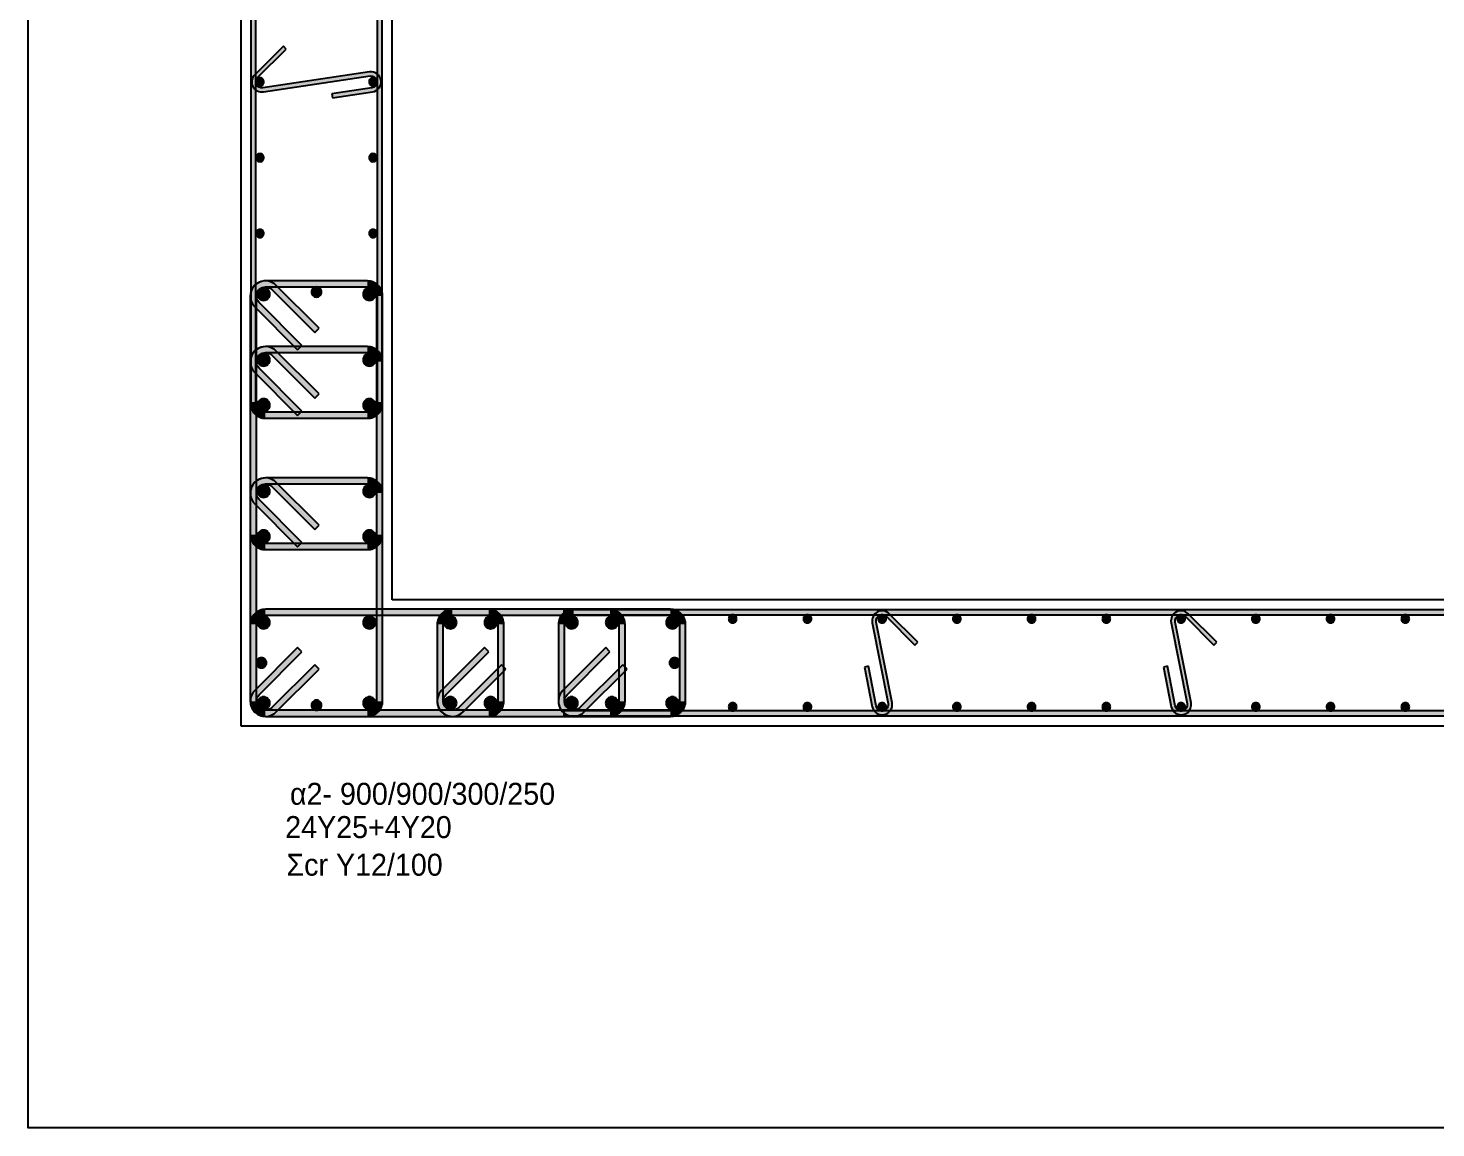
# Model space of a CAD drawing. Header units: millimetres. Extents: x -2171 to 1563, y -1758 to -1505.
# Drawn here: x -653.31 to -639.37, y -1630.29 to -1619.41 of the extents above; entities that cross this region are included whole.
import ezdxf

# ---------------------------------------------------------------- set-up
doc = ezdxf.new("R2010")
doc.units = ezdxf.units.MM
for name, color, linetype in [('-S_TEXT', 3, 'Continuous'), ('Col_Det', 7, 'Continuous'), ('Col_Det_Fill', 7, 'Continuous')]:
    doc.layers.add(name, color=color, linetype=linetype)
doc.styles.add('S1Arl22_b_934_161', font='arial.ttf', dxfattribs={"width": 0.933629, "height": 0.002175})

msp = doc.modelspace()

# ---------------------------------------------------------------- hatches: boundary and pattern name
at = {"layer": 'Col_Det_Fill'}
for color, points in [(252, [(-651.0506, -1613.015), (-651.1006, -1613.015), (-651.1006, -1623.1181), (-651.0506, -1623.1181)]), (252, [(-649.8506, -1623.1181), (-649.8006, -1623.1181), (-649.8006, -1613.015), (-649.8506, -1613.015)]), (252, [(-651.0613, -1619.8706), (-651.033, -1619.8989), (-650.7502, -1619.616), (-650.7785, -1619.5877)]), (252, [(-650.9758, -1620.0402), (-650.9817, -1620.0006, -0.7233449), (-651.033, -1619.8989), (-651.0613, -1619.8706, 0.7233449)]), (133, [(-651.0106, -1619.9813, 0.4142136), (-650.9706, -1619.9413, 0.4142136), (-651.0106, -1619.9013, 0.4142136), (-651.0506, -1619.9413, 0.4142136)]), (252, [(-649.9195, -1619.8819), (-649.9254, -1619.8424), (-650.9817, -1620.0006), (-650.9758, -1620.0402)]), (133, [(-649.8906, -1619.9813, 0.4142136), (-649.8506, -1619.9413, 0.4142136), (-649.8906, -1619.9013, 0.4142136), (-649.9306, -1619.9413, 0.4142136)]), (252, [(-649.9017, -1620.0006), (-649.8958, -1620.0402, 1), (-649.9254, -1619.8424), (-649.9195, -1619.8819, -1)]), (252, [(-650.2973, -1620.0599), (-650.2914, -1620.0994), (-649.8958, -1620.0402), (-649.9017, -1620.0006)]), (133, [(-651.0106, -1620.7312, 0.4142136), (-650.9706, -1620.6912, 0.4142136), (-651.0106, -1620.6512, 0.4142136), (-651.0506, -1620.6912, 0.4142136)]), (133, [(-649.8906, -1620.7312, 0.4142136), (-649.8506, -1620.6912, 0.4142136), (-649.8906, -1620.6512, 0.4142136), (-649.9306, -1620.6912, 0.4142136)]), (133, [(-651.0106, -1621.4811, 0.4142136), (-650.9706, -1621.4411, 0.4142136), (-651.0106, -1621.4011, 0.4142136), (-651.0506, -1621.4411, 0.4142136)]), (133, [(-649.8906, -1621.4811, 0.4142136), (-649.8506, -1621.4411, 0.4142136), (-649.8906, -1621.4011, 0.4142136), (-649.9306, -1621.4411, 0.4142136)]), (252, [(-650.892, -1621.9979), (-650.8495, -1621.9555, 0.6681786), (-651.1056, -1622.0615), (-651.0456, -1622.0615, -0.6681786)]), (252, [(-650.9556, -1621.9715), (-650.9556, -1621.9115, 0.6681786), (-651.0617, -1622.1676), (-651.0192, -1622.1252, -0.6681786)]), (56, [(-651.0376, -1622.0421, 0.4142136), (-650.9751, -1622.1046, 0.4142136), (-650.9126, -1622.0421, 0.4142136), (-650.9751, -1621.9796, 0.4142136)]), (252, [(-649.9456, -1621.9715), (-649.9456, -1621.9115), (-650.9556, -1621.9115), (-650.9556, -1621.9715)]), (252, [(-650.4677, -1622.4222), (-650.4253, -1622.3797), (-650.8495, -1621.9555), (-650.892, -1621.9979)]), (133, [(-650.5006, -1622.0215, 0.4142136), (-650.4506, -1622.0715, 0.4142136), (-650.4006, -1622.0215, 0.4142136), (-650.4506, -1621.9715, 0.4142136)]), (56, [(-649.9887, -1622.0421, 0.4142136), (-649.9262, -1622.1046, 0.4142136), (-649.8637, -1622.0421, 0.4142136), (-649.9262, -1621.9796, 0.4142136)]), (252, [(-649.8556, -1622.0615), (-649.7956, -1622.0615, 0.4142136), (-649.9456, -1621.9115), (-649.9456, -1621.9715, -0.4142136)]), (252, [(-651.0456, -1622.0615), (-651.1056, -1622.0615), (-651.1056, -1626.0715), (-651.0456, -1626.0715)]), (252, [(-651.0192, -1622.1252), (-651.0617, -1622.1676), (-650.6374, -1622.5919), (-650.595, -1622.5494)]), (252, [(-649.8556, -1626.0715), (-649.7956, -1626.0715), (-649.7956, -1622.0615), (-649.8556, -1622.0615)]), (252, [(-650.892, -1622.6479), (-650.8495, -1622.6055, 0.6681786), (-651.1056, -1622.7115), (-651.0456, -1622.7115, -0.6681786)]), (252, [(-650.9556, -1622.6215), (-650.9556, -1622.5615, 0.6681786), (-651.0617, -1622.8176), (-651.0192, -1622.7752, -0.6681786)]), (252, [(-649.9456, -1622.6215), (-649.9456, -1622.5615), (-650.9556, -1622.5615), (-650.9556, -1622.6215)]), (252, [(-649.8556, -1622.7115), (-649.7956, -1622.7115, 0.4142136), (-649.9456, -1622.5615), (-649.9456, -1622.6215, -0.4142136)]), (56, [(-651.0376, -1622.6921, 0.4142136), (-650.9751, -1622.7546, 0.4142136), (-650.9126, -1622.6921, 0.4142136), (-650.9751, -1622.6296, 0.4142136)]), (252, [(-650.4677, -1623.0722), (-650.4253, -1623.0297), (-650.8495, -1622.6055), (-650.892, -1622.6479)]), (56, [(-649.9887, -1622.6921, 0.4142136), (-649.9262, -1622.7546, 0.4142136), (-649.8637, -1622.6921, 0.4142136), (-649.9262, -1622.6296, 0.4142136)]), (252, [(-651.0456, -1622.7115), (-651.1056, -1622.7115), (-651.1056, -1623.1215), (-651.0456, -1623.1215)]), (252, [(-651.0192, -1622.7752), (-651.0617, -1622.8176), (-650.6374, -1623.2419), (-650.595, -1623.1994)]), (252, [(-649.8556, -1623.1215), (-649.7956, -1623.1215), (-649.7956, -1622.7115), (-649.8556, -1622.7115)]), (56, [(-651.0376, -1623.141, 0.4142136), (-650.9751, -1623.2035, 0.4142136), (-650.9126, -1623.141, 0.4142136), (-650.9751, -1623.0785, 0.4142136)]), (56, [(-649.9887, -1623.141, 0.4142136), (-649.9262, -1623.2035, 0.4142136), (-649.8637, -1623.141, 0.4142136), (-649.9262, -1623.0785, 0.4142136)]), (252, [(-651.0456, -1623.1215), (-651.1056, -1623.1215, 0.4142136), (-650.9556, -1623.2715), (-650.9556, -1623.2115, -0.4142136)]), (252, [(-650.9556, -1623.2115), (-650.9556, -1623.2715), (-649.9456, -1623.2715), (-649.9456, -1623.2115)]), (252, [(-649.9456, -1623.2115), (-649.9456, -1623.2715, 0.4142136), (-649.7956, -1623.1215), (-649.8556, -1623.1215, -0.4142136)]), (252, [(-650.892, -1623.9479), (-650.8495, -1623.9055, 0.6681786), (-651.1056, -1624.0115), (-651.0456, -1624.0115, -0.6681786)]), (252, [(-650.9556, -1623.9215), (-650.9556, -1623.8615, 0.6681786), (-651.0617, -1624.1176), (-651.0192, -1624.0752, -0.6681786)]), (56, [(-651.0376, -1623.9921, 0.4142136), (-650.9751, -1624.0546, 0.4142136), (-650.9126, -1623.9921, 0.4142136), (-650.9751, -1623.9296, 0.4142136)]), (252, [(-649.9456, -1623.9215), (-649.9456, -1623.8615), (-650.9556, -1623.8615), (-650.9556, -1623.9215)]), (252, [(-650.4677, -1624.3722), (-650.4253, -1624.3297), (-650.8495, -1623.9055), (-650.892, -1623.9479)]), (56, [(-649.9887, -1623.9921, 0.4142136), (-649.9262, -1624.0546, 0.4142136), (-649.8637, -1623.9921, 0.4142136), (-649.9262, -1623.9296, 0.4142136)]), (252, [(-649.8556, -1624.0115), (-649.7956, -1624.0115, 0.4142136), (-649.9456, -1623.8615), (-649.9456, -1623.9215, -0.4142136)]), (252, [(-651.0456, -1624.0115), (-651.1056, -1624.0115), (-651.1056, -1624.4215), (-651.0456, -1624.4215)]), (252, [(-651.0192, -1624.0752), (-651.0617, -1624.1176), (-650.6374, -1624.5419), (-650.595, -1624.4994)]), (252, [(-649.8556, -1624.4215), (-649.7956, -1624.4215), (-649.7956, -1624.0115), (-649.8556, -1624.0115)]), (252, [(-651.0456, -1624.4215), (-651.1056, -1624.4215, 0.4142136), (-650.9556, -1624.5715), (-650.9556, -1624.5115, -0.4142136)]), (56, [(-651.0376, -1624.441, 0.4142136), (-650.9751, -1624.5035, 0.4142136), (-650.9126, -1624.441, 0.4142136), (-650.9751, -1624.3785, 0.4142136)]), (252, [(-650.9556, -1624.5115), (-650.9556, -1624.5715), (-649.9456, -1624.5715), (-649.9456, -1624.5115)]), (56, [(-649.9887, -1624.441, 0.4142136), (-649.9262, -1624.5035, 0.4142136), (-649.8637, -1624.441, 0.4142136), (-649.9262, -1624.3785, 0.4142136)]), (252, [(-649.9456, -1624.5115), (-649.9456, -1624.5715, 0.4142136), (-649.7956, -1624.4215), (-649.8556, -1624.4215, -0.4142136)]), (252, [(-650.9556, -1625.2215), (-650.9556, -1625.1615, 0.4142136), (-651.1056, -1625.3115), (-651.0456, -1625.3115, -0.4142136)]), (252, [(-646.9456, -1625.2215), (-646.9456, -1625.1615), (-650.9556, -1625.1615), (-650.9556, -1625.2215)]), (252, [(-649.1056, -1625.2215), (-649.1056, -1625.1615, 0.4142136), (-649.2556, -1625.3115), (-649.1956, -1625.3115, -0.4142136)]), (252, [(-648.7456, -1625.2215), (-648.7456, -1625.1615), (-649.1056, -1625.1615), (-649.1056, -1625.2215)]), (252, [(-648.6556, -1625.3115), (-648.5956, -1625.3115, 0.4142136), (-648.7456, -1625.1615), (-648.7456, -1625.2215, -0.4142136)]), (252, [(-647.9056, -1625.2215), (-647.9056, -1625.1615, 0.4142136), (-648.0556, -1625.3115), (-647.9956, -1625.3115, -0.4142136)]), (252, [(-626.8991, -1625.2165), (-626.8991, -1625.1665), (-648.0021, -1625.1665), (-648.0021, -1625.2165)]), (252, [(-647.5456, -1625.2215), (-647.5456, -1625.1615), (-647.9056, -1625.1615), (-647.9056, -1625.2215)]), (252, [(-647.4556, -1625.3115), (-647.3956, -1625.3115, 0.4142136), (-647.5456, -1625.1615), (-647.5456, -1625.2215, -0.4142136)]), (252, [(-646.8556, -1625.3115), (-646.7956, -1625.3115, 0.4142136), (-646.9456, -1625.1615), (-646.9456, -1625.2215, -0.4142136)]), (252, [(-644.9483, -1625.2958), (-644.9091, -1625.2881, -0.7407348), (-644.8078, -1625.2341), (-644.7795, -1625.2058, 0.7407348)]), (252, [(-644.7795, -1625.2058), (-644.8078, -1625.2341), (-644.5249, -1625.517), (-644.4967, -1625.4887)]), (252, [(-641.9885, -1625.2958), (-641.9492, -1625.2881, -0.7407348), (-641.8479, -1625.2341), (-641.8197, -1625.2058, 0.7407348)]), (252, [(-641.8197, -1625.2058), (-641.8479, -1625.2341), (-641.5651, -1625.517), (-641.5368, -1625.4887)]), (252, [(-651.0456, -1625.3115), (-651.1056, -1625.3115), (-651.1056, -1626.0715), (-651.0456, -1626.0715)]), (56, [(-651.0376, -1625.2921, 0.4142136), (-650.9751, -1625.3546, 0.4142136), (-650.9126, -1625.2921, 0.4142136), (-650.9751, -1625.2296, 0.4142136)]), (56, [(-649.9887, -1625.2921, 0.4142136), (-649.9262, -1625.3546, 0.4142136), (-649.8637, -1625.2921, 0.4142136), (-649.9262, -1625.2296, 0.4142136)]), (252, [(-649.1956, -1625.3115), (-649.2556, -1625.3115), (-649.2556, -1626.0715), (-649.1956, -1626.0715)]), (56, [(-649.1876, -1625.2921, 0.4142136), (-649.1251, -1625.3546, 0.4142136), (-649.0626, -1625.2921, 0.4142136), (-649.1251, -1625.2296, 0.4142136)]), (56, [(-648.7887, -1625.2921, 0.4142136), (-648.7262, -1625.3546, 0.4142136), (-648.6637, -1625.2921, 0.4142136), (-648.7262, -1625.2296, 0.4142136)]), (252, [(-648.6556, -1626.0715), (-648.5956, -1626.0715), (-648.5956, -1625.3115), (-648.6556, -1625.3115)]), (252, [(-647.9956, -1625.3115), (-648.0556, -1625.3115), (-648.0556, -1626.0715), (-647.9956, -1626.0715)]), (56, [(-647.9876, -1625.2921, 0.4142136), (-647.9251, -1625.3546, 0.4142136), (-647.8626, -1625.2921, 0.4142136), (-647.9251, -1625.2296, 0.4142136)]), (56, [(-647.5887, -1625.2921, 0.4142136), (-647.5262, -1625.3546, 0.4142136), (-647.4637, -1625.2921, 0.4142136), (-647.5262, -1625.2296, 0.4142136)]), (252, [(-647.4556, -1626.0715), (-647.3956, -1626.0715), (-647.3956, -1625.3115), (-647.4556, -1625.3115)]), (56, [(-646.9887, -1625.2921, 0.4142136), (-646.9262, -1625.3546, 0.4142136), (-646.8637, -1625.2921, 0.4142136), (-646.9262, -1625.2296, 0.4142136)]), (252, [(-646.8556, -1626.0715), (-646.7956, -1626.0715), (-646.7956, -1625.3115), (-646.8556, -1625.3115)]), (133, [(-646.3701, -1625.2565, 0.4142136), (-646.3301, -1625.2965, 0.4142136), (-646.2901, -1625.2565, 0.4142136), (-646.3301, -1625.2165, 0.4142136)]), (133, [(-645.6302, -1625.2565, 0.4142136), (-645.5902, -1625.2965, 0.4142136), (-645.5502, -1625.2565, 0.4142136), (-645.5902, -1625.2165, 0.4142136)]), (252, [(-644.7913, -1626.095), (-644.7521, -1626.0873), (-644.9091, -1625.2881), (-644.9483, -1625.2958)]), (133, [(-644.8902, -1625.2565, 0.4142136), (-644.8502, -1625.2965, 0.4142136), (-644.8102, -1625.2565, 0.4142136), (-644.8502, -1625.2165, 0.4142136)]), (133, [(-644.1502, -1625.2565, 0.4142136), (-644.1102, -1625.2965, 0.4142136), (-644.0702, -1625.2565, 0.4142136), (-644.1102, -1625.2165, 0.4142136)]), (133, [(-643.4103, -1625.2565, 0.4142136), (-643.3703, -1625.2965, 0.4142136), (-643.3303, -1625.2565, 0.4142136), (-643.3703, -1625.2165, 0.4142136)]), (133, [(-642.6703, -1625.2565, 0.4142136), (-642.6303, -1625.2965, 0.4142136), (-642.5903, -1625.2565, 0.4142136), (-642.6303, -1625.2165, 0.4142136)]), (252, [(-641.8315, -1626.095), (-641.7922, -1626.0873), (-641.9492, -1625.2881), (-641.9885, -1625.2958)]), (133, [(-641.9304, -1625.2565, 0.4142136), (-641.8904, -1625.2965, 0.4142136), (-641.8504, -1625.2565, 0.4142136), (-641.8904, -1625.2165, 0.4142136)]), (133, [(-641.1904, -1625.2565, 0.4142136), (-641.1504, -1625.2965, 0.4142136), (-641.1104, -1625.2565, 0.4142136), (-641.1504, -1625.2165, 0.4142136)]), (133, [(-640.4504, -1625.2565, 0.4142136), (-640.4104, -1625.2965, 0.4142136), (-640.3704, -1625.2565, 0.4142136), (-640.4104, -1625.2165, 0.4142136)]), (133, [(-639.7105, -1625.2565, 0.4142136), (-639.6705, -1625.2965, 0.4142136), (-639.6305, -1625.2565, 0.4142136), (-639.6705, -1625.2165, 0.4142136)]), (252, [(-650.595, -1625.5836), (-650.6374, -1625.5412), (-651.0617, -1625.9655), (-651.0192, -1626.0079)]), (252, [(-648.745, -1625.5836), (-648.7874, -1625.5412), (-649.2117, -1625.9655), (-649.1692, -1626.0079)]), (252, [(-647.545, -1625.5836), (-647.5874, -1625.5412), (-648.0117, -1625.9655), (-647.9692, -1626.0079)]), (133, [(-651.0456, -1625.6915, 0.4142136), (-650.9956, -1625.7415, 0.4142136), (-650.9456, -1625.6915, 0.4142136), (-650.9956, -1625.6415, 0.4142136)]), (252, [(-650.892, -1626.1352), (-650.8495, -1626.1776), (-650.4253, -1625.7533), (-650.4677, -1625.7109)]), (252, [(-649.042, -1626.1352), (-648.9995, -1626.1776), (-648.5753, -1625.7533), (-648.6177, -1625.7109)]), (252, [(-647.842, -1626.1352), (-647.7995, -1626.1776), (-647.3753, -1625.7533), (-647.4177, -1625.7109)]), (133, [(-646.9556, -1625.6915, 0.4142136), (-646.9056, -1625.7415, 0.4142136), (-646.8556, -1625.6915, 0.4142136), (-646.9056, -1625.6415, 0.4142136)]), (252, [(-644.9862, -1625.7256), (-645.0254, -1625.7333), (-644.9483, -1626.1258), (-644.9091, -1626.1181)]), (252, [(-642.0263, -1625.7256), (-642.0656, -1625.7333), (-641.9885, -1626.1258), (-641.9492, -1626.1181)]), (252, [(-651.0192, -1626.0079), (-651.0617, -1625.9655, 0.6681786), (-650.9556, -1626.2215), (-650.9556, -1626.1615, -0.6681786)]), (56, [(-651.0376, -1626.091, 0.4142136), (-650.9751, -1626.1535, 0.4142136), (-650.9126, -1626.091, 0.4142136), (-650.9751, -1626.0285, 0.4142136)]), (56, [(-649.9887, -1626.091, 0.4142136), (-649.9262, -1626.1535, 0.4142136), (-649.8637, -1626.091, 0.4142136), (-649.9262, -1626.0285, 0.4142136)]), (252, [(-649.1692, -1626.0079), (-649.2117, -1625.9655, 0.6681786), (-649.1056, -1626.2215), (-649.1056, -1626.1615, -0.6681786)]), (56, [(-649.1876, -1626.091, 0.4142136), (-649.1251, -1626.1535, 0.4142136), (-649.0626, -1626.091, 0.4142136), (-649.1251, -1626.0285, 0.4142136)]), (56, [(-648.7887, -1626.091, 0.4142136), (-648.7262, -1626.1535, 0.4142136), (-648.6637, -1626.091, 0.4142136), (-648.7262, -1626.0285, 0.4142136)]), (252, [(-647.9692, -1626.0079), (-648.0117, -1625.9655, 0.6681786), (-647.9056, -1626.2215), (-647.9056, -1626.1615, -0.6681786)]), (56, [(-647.9876, -1626.091, 0.4142136), (-647.9251, -1626.1535, 0.4142136), (-647.8626, -1626.091, 0.4142136), (-647.9251, -1626.0285, 0.4142136)]), (56, [(-647.5887, -1626.091, 0.4142136), (-647.5262, -1626.1535, 0.4142136), (-647.4637, -1626.091, 0.4142136), (-647.5262, -1626.0285, 0.4142136)]), (56, [(-646.9887, -1626.091, 0.4142136), (-646.9262, -1626.1535, 0.4142136), (-646.8637, -1626.091, 0.4142136), (-646.9262, -1626.0285, 0.4142136)]), (252, [(-651.0456, -1626.0715), (-651.1056, -1626.0715, 0.6681786), (-650.8495, -1626.1776), (-650.892, -1626.1352, -0.6681786)]), (252, [(-651.0456, -1626.0715), (-651.1056, -1626.0715, 0.4142136), (-650.9556, -1626.2215), (-650.9556, -1626.1615, -0.4142136)]), (252, [(-650.9556, -1626.1615), (-650.9556, -1626.2215), (-646.9456, -1626.2215), (-646.9456, -1626.1615)]), (252, [(-650.9556, -1626.1615), (-650.9556, -1626.2215), (-649.9456, -1626.2215), (-649.9456, -1626.1615)]), (133, [(-650.5006, -1626.1115, 0.4142136), (-650.4506, -1626.1615, 0.4142136), (-650.4006, -1626.1115, 0.4142136), (-650.4506, -1626.0615, 0.4142136)]), (252, [(-649.9456, -1626.1615), (-649.9456, -1626.2215, 0.4142136), (-649.7956, -1626.0715), (-649.8556, -1626.0715, -0.4142136)]), (252, [(-649.1956, -1626.0715), (-649.2556, -1626.0715, 0.6681786), (-648.9995, -1626.1776), (-649.042, -1626.1352, -0.6681786)]), (252, [(-649.1056, -1626.1615), (-649.1056, -1626.2215), (-648.7456, -1626.2215), (-648.7456, -1626.1615)]), (252, [(-648.7456, -1626.1615), (-648.7456, -1626.2215, 0.4142136), (-648.5956, -1626.0715), (-648.6556, -1626.0715, -0.4142136)]), (252, [(-647.9956, -1626.0715), (-648.0556, -1626.0715, 0.6681786), (-647.7995, -1626.1776), (-647.842, -1626.1352, -0.6681786)]), (252, [(-648.0021, -1626.1665), (-648.0021, -1626.2165), (-626.8991, -1626.2165), (-626.8991, -1626.1665)]), (252, [(-647.9056, -1626.1615), (-647.9056, -1626.2215), (-647.5456, -1626.2215), (-647.5456, -1626.1615)]), (252, [(-647.5456, -1626.1615), (-647.5456, -1626.2215, 0.4142136), (-647.3956, -1626.0715), (-647.4556, -1626.0715, -0.4142136)]), (252, [(-646.9456, -1626.1615), (-646.9456, -1626.2215, 0.4142136), (-646.7956, -1626.0715), (-646.8556, -1626.0715, -0.4142136)]), (133, [(-646.3701, -1626.1265, 0.4142136), (-646.3301, -1626.1665, 0.4142136), (-646.2901, -1626.1265, 0.4142136), (-646.3301, -1626.0865, 0.4142136)]), (133, [(-645.6302, -1626.1265, 0.4142136), (-645.5902, -1626.1665, 0.4142136), (-645.5502, -1626.1265, 0.4142136), (-645.5902, -1626.0865, 0.4142136)]), (252, [(-644.9091, -1626.1181), (-644.9483, -1626.1258, 1), (-644.7521, -1626.0873), (-644.7913, -1626.095, -1)]), (133, [(-644.8902, -1626.1265, 0.4142136), (-644.8502, -1626.1665, 0.4142136), (-644.8102, -1626.1265, 0.4142136), (-644.8502, -1626.0865, 0.4142136)]), (133, [(-644.1502, -1626.1265, 0.4142136), (-644.1102, -1626.1665, 0.4142136), (-644.0702, -1626.1265, 0.4142136), (-644.1102, -1626.0865, 0.4142136)]), (133, [(-643.4103, -1626.1265, 0.4142136), (-643.3703, -1626.1665, 0.4142136), (-643.3303, -1626.1265, 0.4142136), (-643.3703, -1626.0865, 0.4142136)]), (133, [(-642.6703, -1626.1265, 0.4142136), (-642.6303, -1626.1665, 0.4142136), (-642.5903, -1626.1265, 0.4142136), (-642.6303, -1626.0865, 0.4142136)]), (252, [(-641.9492, -1626.1181), (-641.9885, -1626.1258, 1), (-641.7922, -1626.0873), (-641.8315, -1626.095, -1)]), (133, [(-641.9304, -1626.1265, 0.4142136), (-641.8904, -1626.1665, 0.4142136), (-641.8504, -1626.1265, 0.4142136), (-641.8904, -1626.0865, 0.4142136)]), (133, [(-641.1904, -1626.1265, 0.4142136), (-641.1504, -1626.1665, 0.4142136), (-641.1104, -1626.1265, 0.4142136), (-641.1504, -1626.0865, 0.4142136)]), (133, [(-640.4504, -1626.1265, 0.4142136), (-640.4104, -1626.1665, 0.4142136), (-640.3704, -1626.1265, 0.4142136), (-640.4104, -1626.0865, 0.4142136)]), (133, [(-639.7105, -1626.1265, 0.4142136), (-639.6705, -1626.1665, 0.4142136), (-639.6305, -1626.1265, 0.4142136), (-639.6705, -1626.0865, 0.4142136)])]:
    msp.add_hatch(color=color, dxfattribs=at).paths.add_polyline_path(points)

# ---------------------------------------------------------------- linework, layer by layer
at = {"layer": '-S_TEXT', "ltscale": 5}
msp.add_lwpolyline([(-653.3053, -1590.2497), (-595.1578, -1590.2497), (-595.1578, -1630.2944), (-653.3053, -1630.2944)], close=True, dxfattribs=at)
at = {"layer": 'Col_Det', "color": 7}
for points in [[(-651.2006, -1609.8165), (-651.2006, -1626.3165)], [(-649.7006, -1625.0665), (-649.7006, -1609.8165)], [(-651.1006, -1613.015), (-651.1006, -1623.1181)], [(-651.0506, -1623.1181), (-651.0506, -1613.015)], [(-649.8506, -1613.015), (-649.8506, -1623.1181)], [(-649.8006, -1623.1181), (-649.8006, -1613.015)], [(-650.7785, -1619.5877), (-651.0613, -1619.8706)], [(-651.033, -1619.8989), (-650.7502, -1619.616)], [(-650.7502, -1619.616), (-650.7785, -1619.5877)], [(-649.9254, -1619.8424), (-650.9817, -1620.0006)], [(-650.9758, -1620.0402), (-649.9195, -1619.8819)], [(-649.9017, -1620.0006), (-650.2973, -1620.0599)], [(-650.2914, -1620.0994), (-649.8958, -1620.0402)], [(-650.2973, -1620.0599), (-650.2914, -1620.0994)], [(-649.9456, -1621.9115), (-650.9556, -1621.9115)], [(-650.9556, -1621.9715), (-649.9456, -1621.9715)], [(-650.892, -1621.9979), (-650.4677, -1622.4222)], [(-650.4253, -1622.3797), (-650.8495, -1621.9555)], [(-651.1056, -1622.0615), (-651.1056, -1626.0715)], [(-651.0456, -1626.0715), (-651.0456, -1622.0615)], [(-650.595, -1622.5494), (-651.0192, -1622.1252)], [(-649.8556, -1622.0615), (-649.8556, -1626.0715)], [(-649.7956, -1626.0715), (-649.7956, -1622.0615)], [(-651.0617, -1622.1676), (-650.6374, -1622.5919)], [(-650.4677, -1622.4222), (-650.4253, -1622.3797)], [(-649.9456, -1622.5615), (-650.9556, -1622.5615)], [(-650.6374, -1622.5919), (-650.595, -1622.5494)], [(-650.9556, -1622.6215), (-649.9456, -1622.6215)], [(-650.892, -1622.6479), (-650.4677, -1623.0722)], [(-650.4253, -1623.0297), (-650.8495, -1622.6055)], [(-651.1056, -1622.7115), (-651.1056, -1623.1215)], [(-651.0617, -1622.8176), (-650.6374, -1623.2419)], [(-651.0456, -1623.1215), (-651.0456, -1622.7115)], [(-650.595, -1623.1994), (-651.0192, -1622.7752)], [(-649.8556, -1622.7115), (-649.8556, -1623.1215)], [(-649.7956, -1623.1215), (-649.7956, -1622.7115)], [(-651.1006, -1623.1181), (-651.0506, -1623.1181)], [(-650.4677, -1623.0722), (-650.4253, -1623.0297)], [(-649.8506, -1623.1181), (-649.8006, -1623.1181)], [(-649.9456, -1623.2115), (-650.9556, -1623.2115)], [(-650.6374, -1623.2419), (-650.595, -1623.1994)], [(-650.9556, -1623.2715), (-649.9456, -1623.2715)], [(-649.9456, -1623.8615), (-650.9556, -1623.8615)], [(-650.9556, -1623.9215), (-649.9456, -1623.9215)], [(-650.892, -1623.9479), (-650.4677, -1624.3722)], [(-650.4253, -1624.3297), (-650.8495, -1623.9055)], [(-651.1056, -1624.0115), (-651.1056, -1624.4215)], [(-651.0456, -1624.4215), (-651.0456, -1624.0115)], [(-650.595, -1624.4994), (-651.0192, -1624.0752)], [(-649.8556, -1624.0115), (-649.8556, -1624.4215)], [(-649.7956, -1624.4215), (-649.7956, -1624.0115)], [(-651.0617, -1624.1176), (-650.6374, -1624.5419)], [(-650.4677, -1624.3722), (-650.4253, -1624.3297)], [(-649.9456, -1624.5115), (-650.9556, -1624.5115)], [(-650.6374, -1624.5419), (-650.595, -1624.4994)], [(-650.9556, -1624.5715), (-649.9456, -1624.5715)], [(-623.7006, -1625.0665), (-649.7006, -1625.0665)], [(-646.9456, -1625.1615), (-650.9556, -1625.1615)], [(-648.7456, -1625.1615), (-649.1056, -1625.1615)], [(-626.8991, -1625.1665), (-648.0021, -1625.1665)], [(-648.0021, -1625.1665), (-648.0021, -1625.2165)], [(-647.5456, -1625.1615), (-647.9056, -1625.1615)], [(-644.4967, -1625.4887), (-644.7795, -1625.2058)], [(-641.5368, -1625.4887), (-641.8197, -1625.2058)], [(-651.1056, -1625.3115), (-651.1056, -1626.0715)], [(-651.0456, -1626.0715), (-651.0456, -1625.3115)], [(-650.9556, -1625.2215), (-646.9456, -1625.2215)], [(-649.2556, -1625.3115), (-649.2556, -1626.0715)], [(-649.1956, -1626.0715), (-649.1956, -1625.3115)], [(-649.1056, -1625.2215), (-648.7456, -1625.2215)], [(-648.6556, -1625.3115), (-648.6556, -1626.0715)], [(-648.5956, -1626.0715), (-648.5956, -1625.3115)], [(-648.0556, -1625.3115), (-648.0556, -1626.0715)], [(-648.0021, -1625.2165), (-626.8991, -1625.2165)], [(-647.9956, -1626.0715), (-647.9956, -1625.3115)], [(-647.9056, -1625.2215), (-647.5456, -1625.2215)], [(-647.4556, -1625.3115), (-647.4556, -1626.0715)], [(-647.3956, -1626.0715), (-647.3956, -1625.3115)], [(-646.8556, -1625.3115), (-646.8556, -1626.0715)], [(-646.7956, -1626.0715), (-646.7956, -1625.3115)], [(-644.9483, -1625.2958), (-644.7913, -1626.095)], [(-644.7521, -1626.0873), (-644.9091, -1625.2881)], [(-644.8078, -1625.2341), (-644.5249, -1625.517)], [(-641.9885, -1625.2958), (-641.8315, -1626.095)], [(-641.7922, -1626.0873), (-641.9492, -1625.2881)], [(-641.8479, -1625.2341), (-641.5651, -1625.517)], [(-644.5249, -1625.517), (-644.4967, -1625.4887)], [(-641.5651, -1625.517), (-641.5368, -1625.4887)], [(-650.6374, -1625.5412), (-651.0617, -1625.9655)], [(-651.0192, -1626.0079), (-650.595, -1625.5836)], [(-650.595, -1625.5836), (-650.6374, -1625.5412)], [(-648.7874, -1625.5412), (-649.2117, -1625.9655)], [(-649.1692, -1626.0079), (-648.745, -1625.5836)], [(-648.745, -1625.5836), (-648.7874, -1625.5412)], [(-647.5874, -1625.5412), (-648.0117, -1625.9655)], [(-647.9692, -1626.0079), (-647.545, -1625.5836)], [(-647.545, -1625.5836), (-647.5874, -1625.5412)], [(-650.4677, -1625.7109), (-650.892, -1626.1352)], [(-650.8495, -1626.1776), (-650.4253, -1625.7533)], [(-650.4253, -1625.7533), (-650.4677, -1625.7109)], [(-648.6177, -1625.7109), (-649.042, -1626.1352)], [(-648.9995, -1626.1776), (-648.5753, -1625.7533)], [(-648.5753, -1625.7533), (-648.6177, -1625.7109)], [(-647.4177, -1625.7109), (-647.842, -1626.1352)], [(-647.7995, -1626.1776), (-647.3753, -1625.7533)], [(-647.3753, -1625.7533), (-647.4177, -1625.7109)], [(-644.9862, -1625.7256), (-645.0254, -1625.7333)], [(-645.0254, -1625.7333), (-644.9483, -1626.1258)], [(-644.9091, -1626.1181), (-644.9862, -1625.7256)], [(-642.0263, -1625.7256), (-642.0656, -1625.7333)], [(-642.0656, -1625.7333), (-641.9885, -1626.1258)], [(-641.9492, -1626.1181), (-642.0263, -1625.7256)], [(-646.9456, -1626.1615), (-650.9556, -1626.1615)], [(-649.9456, -1626.1615), (-650.9556, -1626.1615)], [(-648.7456, -1626.1615), (-649.1056, -1626.1615)], [(-648.0021, -1626.1665), (-648.0021, -1626.2165)], [(-626.8991, -1626.1665), (-648.0021, -1626.1665)], [(-647.5456, -1626.1615), (-647.9056, -1626.1615)], [(-651.2006, -1626.3165), (-623.7006, -1626.3165)], [(-650.9556, -1626.2215), (-646.9456, -1626.2215)], [(-650.9556, -1626.2215), (-649.9456, -1626.2215)], [(-649.1056, -1626.2215), (-648.7456, -1626.2215)], [(-648.0021, -1626.2165), (-626.8991, -1626.2165)], [(-647.9056, -1626.2215), (-647.5456, -1626.2215)]]:
    msp.add_lwpolyline(points, dxfattribs=at)
for points in [[(-651.0613, -1619.8706, 0.7233449), (-650.9758, -1620.0402, 0.7233449)], [(-650.9817, -1620.0006, -0.7233449), (-651.033, -1619.8989)], [(-651.0106, -1619.9013, 0.4142136), (-651.0506, -1619.9413, 0.4142136)], [(-650.9706, -1619.9413, 0.4142136), (-651.0106, -1619.9013, 0.4142136)], [(-649.8906, -1619.9013, 0.4142136), (-649.9306, -1619.9413, 0.4142136)], [(-649.8958, -1620.0402, 1), (-649.9254, -1619.8424)], [(-649.9195, -1619.8819, -1), (-649.9017, -1620.0006, -1)], [(-649.8506, -1619.9413, 0.4142136), (-649.8906, -1619.9013, 0.4142136)], [(-651.0506, -1619.9413, 0.4142136), (-651.0106, -1619.9813, 0.4142136)], [(-651.0106, -1619.9813, 0.4142136), (-650.9706, -1619.9413, 0.4142136)], [(-649.9306, -1619.9413, 0.4142136), (-649.8906, -1619.9813, 0.4142136)], [(-649.8906, -1619.9813, 0.4142136), (-649.8506, -1619.9413, 0.4142136)], [(-651.0106, -1620.6512, 0.4142136), (-651.0506, -1620.6912, 0.4142136)], [(-651.0506, -1620.6912, 0.4142136), (-651.0106, -1620.7312, 0.4142136)], [(-650.9706, -1620.6912, 0.4142136), (-651.0106, -1620.6512, 0.4142136)], [(-651.0106, -1620.7312, 0.4142136), (-650.9706, -1620.6912, 0.4142136)], [(-649.8906, -1620.6512, 0.4142136), (-649.9306, -1620.6912, 0.4142136)], [(-649.9306, -1620.6912, 0.4142136), (-649.8906, -1620.7312, 0.4142136)], [(-649.8506, -1620.6912, 0.4142136), (-649.8906, -1620.6512, 0.4142136)], [(-649.8906, -1620.7312, 0.4142136), (-649.8506, -1620.6912, 0.4142136)], [(-651.0106, -1621.4011, 0.4142136), (-651.0506, -1621.4411, 0.4142136)], [(-651.0506, -1621.4411, 0.4142136), (-651.0106, -1621.4811, 0.4142136)], [(-650.9706, -1621.4411, 0.4142136), (-651.0106, -1621.4011, 0.4142136)], [(-651.0106, -1621.4811, 0.4142136), (-650.9706, -1621.4411, 0.4142136)], [(-649.8906, -1621.4011, 0.4142136), (-649.9306, -1621.4411, 0.4142136)], [(-649.9306, -1621.4411, 0.4142136), (-649.8906, -1621.4811, 0.4142136)], [(-649.8506, -1621.4411, 0.4142136), (-649.8906, -1621.4011, 0.4142136)], [(-649.8906, -1621.4811, 0.4142136), (-649.8506, -1621.4411, 0.4142136)], [(-650.8495, -1621.9555, 0.6681786), (-651.1056, -1622.0615)], [(-650.9556, -1621.9115, 0.6681786), (-651.0617, -1622.1676)], [(-651.0456, -1622.0615, -0.6681786), (-650.892, -1621.9979, -0.6681786)], [(-651.0192, -1622.1252, -0.6681786), (-650.9556, -1621.9715, -0.6681786)], [(-650.9751, -1621.9796, 0.4142136), (-651.0376, -1622.0421, 0.4142136)], [(-650.9126, -1622.0421, 0.4142136), (-650.9751, -1621.9796, 0.4142136)], [(-650.4506, -1621.9715, 0.4142136), (-650.5006, -1622.0215, 0.4142136)], [(-650.4006, -1622.0215, 0.4142136), (-650.4506, -1621.9715, 0.4142136)], [(-649.9262, -1621.9796, 0.4142136), (-649.9887, -1622.0421, 0.4142136)], [(-649.7956, -1622.0615, 0.4142136), (-649.9456, -1621.9115)], [(-649.9456, -1621.9715, -0.4142136), (-649.8556, -1622.0615, -0.4142136)], [(-649.8637, -1622.0421, 0.4142136), (-649.9262, -1621.9796, 0.4142136)], [(-651.0376, -1622.0421, 0.4142136), (-650.9751, -1622.1046, 0.4142136)], [(-650.9751, -1622.1046, 0.4142136), (-650.9126, -1622.0421, 0.4142136)], [(-650.5006, -1622.0215, 0.4142136), (-650.4506, -1622.0715, 0.4142136)], [(-650.4506, -1622.0715, 0.4142136), (-650.4006, -1622.0215, 0.4142136)], [(-649.9887, -1622.0421, 0.4142136), (-649.9262, -1622.1046, 0.4142136)], [(-649.9262, -1622.1046, 0.4142136), (-649.8637, -1622.0421, 0.4142136)], [(-650.8495, -1622.6055, 0.6681786), (-651.1056, -1622.7115)], [(-650.9556, -1622.5615, 0.6681786), (-651.0617, -1622.8176)], [(-649.7956, -1622.7115, 0.4142136), (-649.9456, -1622.5615)], [(-651.0456, -1622.7115, -0.6681786), (-650.892, -1622.6479, -0.6681786)], [(-651.0192, -1622.7752, -0.6681786), (-650.9556, -1622.6215, -0.6681786)], [(-650.9751, -1622.6296, 0.4142136), (-651.0376, -1622.6921, 0.4142136)], [(-651.0376, -1622.6921, 0.4142136), (-650.9751, -1622.7546, 0.4142136)], [(-650.9126, -1622.6921, 0.4142136), (-650.9751, -1622.6296, 0.4142136)], [(-650.9751, -1622.7546, 0.4142136), (-650.9126, -1622.6921, 0.4142136)], [(-649.9262, -1622.6296, 0.4142136), (-649.9887, -1622.6921, 0.4142136)], [(-649.9887, -1622.6921, 0.4142136), (-649.9262, -1622.7546, 0.4142136)], [(-649.9456, -1622.6215, -0.4142136), (-649.8556, -1622.7115, -0.4142136)], [(-649.8637, -1622.6921, 0.4142136), (-649.9262, -1622.6296, 0.4142136)], [(-649.9262, -1622.7546, 0.4142136), (-649.8637, -1622.6921, 0.4142136)], [(-650.9751, -1623.0785, 0.4142136), (-651.0376, -1623.141, 0.4142136)], [(-650.9126, -1623.141, 0.4142136), (-650.9751, -1623.0785, 0.4142136)], [(-649.9262, -1623.0785, 0.4142136), (-649.9887, -1623.141, 0.4142136)], [(-649.8637, -1623.141, 0.4142136), (-649.9262, -1623.0785, 0.4142136)], [(-651.1056, -1623.1215, 0.4142136), (-650.9556, -1623.2715)], [(-650.9556, -1623.2115, -0.4142136), (-651.0456, -1623.1215, -0.4142136)], [(-651.0376, -1623.141, 0.4142136), (-650.9751, -1623.2035, 0.4142136)], [(-650.9751, -1623.2035, 0.4142136), (-650.9126, -1623.141, 0.4142136)], [(-649.9887, -1623.141, 0.4142136), (-649.9262, -1623.2035, 0.4142136)], [(-649.9456, -1623.2715, 0.4142136), (-649.7956, -1623.1215)], [(-649.8556, -1623.1215, -0.4142136), (-649.9456, -1623.2115, -0.4142136)], [(-649.9262, -1623.2035, 0.4142136), (-649.8637, -1623.141, 0.4142136)], [(-650.8495, -1623.9055, 0.6681786), (-651.1056, -1624.0115)], [(-650.9556, -1623.8615, 0.6681786), (-651.0617, -1624.1176)], [(-651.0456, -1624.0115, -0.6681786), (-650.892, -1623.9479, -0.6681786)], [(-651.0192, -1624.0752, -0.6681786), (-650.9556, -1623.9215, -0.6681786)], [(-650.9751, -1623.9296, 0.4142136), (-651.0376, -1623.9921, 0.4142136)], [(-650.9126, -1623.9921, 0.4142136), (-650.9751, -1623.9296, 0.4142136)], [(-649.9262, -1623.9296, 0.4142136), (-649.9887, -1623.9921, 0.4142136)], [(-649.7956, -1624.0115, 0.4142136), (-649.9456, -1623.8615)], [(-649.9456, -1623.9215, -0.4142136), (-649.8556, -1624.0115, -0.4142136)], [(-649.8637, -1623.9921, 0.4142136), (-649.9262, -1623.9296, 0.4142136)], [(-651.0376, -1623.9921, 0.4142136), (-650.9751, -1624.0546, 0.4142136)], [(-650.9751, -1624.0546, 0.4142136), (-650.9126, -1623.9921, 0.4142136)], [(-649.9887, -1623.9921, 0.4142136), (-649.9262, -1624.0546, 0.4142136)], [(-649.9262, -1624.0546, 0.4142136), (-649.8637, -1623.9921, 0.4142136)], [(-651.1056, -1624.4215, 0.4142136), (-650.9556, -1624.5715)], [(-650.9556, -1624.5115, -0.4142136), (-651.0456, -1624.4215, -0.4142136)], [(-650.9751, -1624.3785, 0.4142136), (-651.0376, -1624.441, 0.4142136)], [(-651.0376, -1624.441, 0.4142136), (-650.9751, -1624.5035, 0.4142136)], [(-650.9126, -1624.441, 0.4142136), (-650.9751, -1624.3785, 0.4142136)], [(-650.9751, -1624.5035, 0.4142136), (-650.9126, -1624.441, 0.4142136)], [(-649.9262, -1624.3785, 0.4142136), (-649.9887, -1624.441, 0.4142136)], [(-649.9887, -1624.441, 0.4142136), (-649.9262, -1624.5035, 0.4142136)], [(-649.9456, -1624.5715, 0.4142136), (-649.7956, -1624.4215)], [(-649.8556, -1624.4215, -0.4142136), (-649.9456, -1624.5115, -0.4142136)], [(-649.8637, -1624.441, 0.4142136), (-649.9262, -1624.3785, 0.4142136)], [(-649.9262, -1624.5035, 0.4142136), (-649.8637, -1624.441, 0.4142136)], [(-650.9556, -1625.1615, 0.4142136), (-651.1056, -1625.3115)], [(-649.1056, -1625.1615, 0.4142136), (-649.2556, -1625.3115)], [(-648.5956, -1625.3115, 0.4142136), (-648.7456, -1625.1615)], [(-647.9056, -1625.1615, 0.4142136), (-648.0556, -1625.3115)], [(-647.3956, -1625.3115, 0.4142136), (-647.5456, -1625.1615)], [(-646.7956, -1625.3115, 0.4142136), (-646.9456, -1625.1615)], [(-644.7795, -1625.2058, 0.7407348), (-644.9483, -1625.2958, 0.7407348)], [(-641.8197, -1625.2058, 0.7407348), (-641.9885, -1625.2958, 0.7407348)], [(-651.0456, -1625.3115, -0.4142136), (-650.9556, -1625.2215, -0.4142136)], [(-650.9751, -1625.2296, 0.4142136), (-651.0376, -1625.2921, 0.4142136)], [(-651.0376, -1625.2921, 0.4142136), (-650.9751, -1625.3546, 0.4142136)], [(-650.9126, -1625.2921, 0.4142136), (-650.9751, -1625.2296, 0.4142136)], [(-650.9751, -1625.3546, 0.4142136), (-650.9126, -1625.2921, 0.4142136)], [(-649.9262, -1625.2296, 0.4142136), (-649.9887, -1625.2921, 0.4142136)], [(-649.9887, -1625.2921, 0.4142136), (-649.9262, -1625.3546, 0.4142136)], [(-649.8637, -1625.2921, 0.4142136), (-649.9262, -1625.2296, 0.4142136)], [(-649.9262, -1625.3546, 0.4142136), (-649.8637, -1625.2921, 0.4142136)], [(-649.1956, -1625.3115, -0.4142136), (-649.1056, -1625.2215, -0.4142136)], [(-649.1251, -1625.2296, 0.4142136), (-649.1876, -1625.2921, 0.4142136)], [(-649.1876, -1625.2921, 0.4142136), (-649.1251, -1625.3546, 0.4142136)], [(-649.0626, -1625.2921, 0.4142136), (-649.1251, -1625.2296, 0.4142136)], [(-649.1251, -1625.3546, 0.4142136), (-649.0626, -1625.2921, 0.4142136)], [(-648.7262, -1625.2296, 0.4142136), (-648.7887, -1625.2921, 0.4142136)], [(-648.7887, -1625.2921, 0.4142136), (-648.7262, -1625.3546, 0.4142136)], [(-648.7456, -1625.2215, -0.4142136), (-648.6556, -1625.3115, -0.4142136)], [(-648.6637, -1625.2921, 0.4142136), (-648.7262, -1625.2296, 0.4142136)], [(-648.7262, -1625.3546, 0.4142136), (-648.6637, -1625.2921, 0.4142136)], [(-647.9956, -1625.3115, -0.4142136), (-647.9056, -1625.2215, -0.4142136)], [(-647.9251, -1625.2296, 0.4142136), (-647.9876, -1625.2921, 0.4142136)], [(-647.9876, -1625.2921, 0.4142136), (-647.9251, -1625.3546, 0.4142136)], [(-647.8626, -1625.2921, 0.4142136), (-647.9251, -1625.2296, 0.4142136)], [(-647.9251, -1625.3546, 0.4142136), (-647.8626, -1625.2921, 0.4142136)], [(-647.5262, -1625.2296, 0.4142136), (-647.5887, -1625.2921, 0.4142136)], [(-647.5887, -1625.2921, 0.4142136), (-647.5262, -1625.3546, 0.4142136)], [(-647.5456, -1625.2215, -0.4142136), (-647.4556, -1625.3115, -0.4142136)], [(-647.4637, -1625.2921, 0.4142136), (-647.5262, -1625.2296, 0.4142136)], [(-647.5262, -1625.3546, 0.4142136), (-647.4637, -1625.2921, 0.4142136)], [(-646.9262, -1625.2296, 0.4142136), (-646.9887, -1625.2921, 0.4142136)], [(-646.9887, -1625.2921, 0.4142136), (-646.9262, -1625.3546, 0.4142136)], [(-646.9456, -1625.2215, -0.4142136), (-646.8556, -1625.3115, -0.4142136)], [(-646.8637, -1625.2921, 0.4142136), (-646.9262, -1625.2296, 0.4142136)], [(-646.9262, -1625.3546, 0.4142136), (-646.8637, -1625.2921, 0.4142136)], [(-646.3301, -1625.2165, 0.4142136), (-646.3701, -1625.2565, 0.4142136)], [(-646.3701, -1625.2565, 0.4142136), (-646.3301, -1625.2965, 0.4142136)], [(-646.2901, -1625.2565, 0.4142136), (-646.3301, -1625.2165, 0.4142136)], [(-646.3301, -1625.2965, 0.4142136), (-646.2901, -1625.2565, 0.4142136)], [(-645.5902, -1625.2165, 0.4142136), (-645.6302, -1625.2565, 0.4142136)], [(-645.6302, -1625.2565, 0.4142136), (-645.5902, -1625.2965, 0.4142136)], [(-645.5502, -1625.2565, 0.4142136), (-645.5902, -1625.2165, 0.4142136)], [(-645.5902, -1625.2965, 0.4142136), (-645.5502, -1625.2565, 0.4142136)], [(-644.9091, -1625.2881, -0.7407348), (-644.8078, -1625.2341)], [(-644.8502, -1625.2165, 0.4142136), (-644.8902, -1625.2565, 0.4142136)], [(-644.8902, -1625.2565, 0.4142136), (-644.8502, -1625.2965, 0.4142136)], [(-644.8102, -1625.2565, 0.4142136), (-644.8502, -1625.2165, 0.4142136)], [(-644.8502, -1625.2965, 0.4142136), (-644.8102, -1625.2565, 0.4142136)], [(-644.1102, -1625.2165, 0.4142136), (-644.1502, -1625.2565, 0.4142136)], [(-644.1502, -1625.2565, 0.4142136), (-644.1102, -1625.2965, 0.4142136)], [(-644.0702, -1625.2565, 0.4142136), (-644.1102, -1625.2165, 0.4142136)], [(-644.1102, -1625.2965, 0.4142136), (-644.0702, -1625.2565, 0.4142136)], [(-643.3703, -1625.2165, 0.4142136), (-643.4103, -1625.2565, 0.4142136)], [(-643.4103, -1625.2565, 0.4142136), (-643.3703, -1625.2965, 0.4142136)], [(-643.3303, -1625.2565, 0.4142136), (-643.3703, -1625.2165, 0.4142136)], [(-643.3703, -1625.2965, 0.4142136), (-643.3303, -1625.2565, 0.4142136)], [(-642.6303, -1625.2165, 0.4142136), (-642.6703, -1625.2565, 0.4142136)], [(-642.6703, -1625.2565, 0.4142136), (-642.6303, -1625.2965, 0.4142136)], [(-642.5903, -1625.2565, 0.4142136), (-642.6303, -1625.2165, 0.4142136)], [(-642.6303, -1625.2965, 0.4142136), (-642.5903, -1625.2565, 0.4142136)], [(-641.9492, -1625.2881, -0.7407348), (-641.8479, -1625.2341)], [(-641.8904, -1625.2165, 0.4142136), (-641.9304, -1625.2565, 0.4142136)], [(-641.9304, -1625.2565, 0.4142136), (-641.8904, -1625.2965, 0.4142136)], [(-641.8504, -1625.2565, 0.4142136), (-641.8904, -1625.2165, 0.4142136)], [(-641.8904, -1625.2965, 0.4142136), (-641.8504, -1625.2565, 0.4142136)], [(-641.1504, -1625.2165, 0.4142136), (-641.1904, -1625.2565, 0.4142136)], [(-641.1904, -1625.2565, 0.4142136), (-641.1504, -1625.2965, 0.4142136)], [(-641.1104, -1625.2565, 0.4142136), (-641.1504, -1625.2165, 0.4142136)], [(-641.1504, -1625.2965, 0.4142136), (-641.1104, -1625.2565, 0.4142136)], [(-640.4104, -1625.2165, 0.4142136), (-640.4504, -1625.2565, 0.4142136)], [(-640.4504, -1625.2565, 0.4142136), (-640.4104, -1625.2965, 0.4142136)], [(-640.3704, -1625.2565, 0.4142136), (-640.4104, -1625.2165, 0.4142136)], [(-640.4104, -1625.2965, 0.4142136), (-640.3704, -1625.2565, 0.4142136)], [(-639.6705, -1625.2165, 0.4142136), (-639.7105, -1625.2565, 0.4142136)], [(-639.7105, -1625.2565, 0.4142136), (-639.6705, -1625.2965, 0.4142136)], [(-639.6305, -1625.2565, 0.4142136), (-639.6705, -1625.2165, 0.4142136)], [(-639.6705, -1625.2965, 0.4142136), (-639.6305, -1625.2565, 0.4142136)], [(-650.9956, -1625.6415, 0.4142136), (-651.0456, -1625.6915, 0.4142136)], [(-651.0456, -1625.6915, 0.4142136), (-650.9956, -1625.7415, 0.4142136)], [(-650.9456, -1625.6915, 0.4142136), (-650.9956, -1625.6415, 0.4142136)], [(-650.9956, -1625.7415, 0.4142136), (-650.9456, -1625.6915, 0.4142136)], [(-646.9056, -1625.6415, 0.4142136), (-646.9556, -1625.6915, 0.4142136)], [(-646.9556, -1625.6915, 0.4142136), (-646.9056, -1625.7415, 0.4142136)], [(-646.8556, -1625.6915, 0.4142136), (-646.9056, -1625.6415, 0.4142136)], [(-646.9056, -1625.7415, 0.4142136), (-646.8556, -1625.6915, 0.4142136)], [(-651.0617, -1625.9655, 0.6681786), (-650.9556, -1626.2215)], [(-650.9556, -1626.1615, -0.6681786), (-651.0192, -1626.0079, -0.6681786)], [(-650.9751, -1626.0285, 0.4142136), (-651.0376, -1626.091, 0.4142136)], [(-650.9126, -1626.091, 0.4142136), (-650.9751, -1626.0285, 0.4142136)], [(-649.9262, -1626.0285, 0.4142136), (-649.9887, -1626.091, 0.4142136)], [(-649.8637, -1626.091, 0.4142136), (-649.9262, -1626.0285, 0.4142136)], [(-649.2117, -1625.9655, 0.6681786), (-649.1056, -1626.2215)], [(-649.1056, -1626.1615, -0.6681786), (-649.1692, -1626.0079, -0.6681786)], [(-649.1251, -1626.0285, 0.4142136), (-649.1876, -1626.091, 0.4142136)], [(-649.0626, -1626.091, 0.4142136), (-649.1251, -1626.0285, 0.4142136)], [(-648.7262, -1626.0285, 0.4142136), (-648.7887, -1626.091, 0.4142136)], [(-648.6637, -1626.091, 0.4142136), (-648.7262, -1626.0285, 0.4142136)], [(-648.0117, -1625.9655, 0.6681786), (-647.9056, -1626.2215)], [(-647.9056, -1626.1615, -0.6681786), (-647.9692, -1626.0079, -0.6681786)], [(-647.9251, -1626.0285, 0.4142136), (-647.9876, -1626.091, 0.4142136)], [(-647.8626, -1626.091, 0.4142136), (-647.9251, -1626.0285, 0.4142136)], [(-647.5262, -1626.0285, 0.4142136), (-647.5887, -1626.091, 0.4142136)], [(-647.4637, -1626.091, 0.4142136), (-647.5262, -1626.0285, 0.4142136)], [(-646.9262, -1626.0285, 0.4142136), (-646.9887, -1626.091, 0.4142136)], [(-646.8637, -1626.091, 0.4142136), (-646.9262, -1626.0285, 0.4142136)], [(-651.1056, -1626.0715, 0.6681786), (-650.8495, -1626.1776)], [(-651.1056, -1626.0715, 0.4142136), (-650.9556, -1626.2215)], [(-650.892, -1626.1352, -0.6681786), (-651.0456, -1626.0715, -0.6681786)], [(-650.9556, -1626.1615, -0.4142136), (-651.0456, -1626.0715, -0.4142136)], [(-651.0376, -1626.091, 0.4142136), (-650.9751, -1626.1535, 0.4142136)], [(-650.9751, -1626.1535, 0.4142136), (-650.9126, -1626.091, 0.4142136)], [(-650.4506, -1626.0615, 0.4142136), (-650.5006, -1626.1115, 0.4142136)], [(-650.5006, -1626.1115, 0.4142136), (-650.4506, -1626.1615, 0.4142136)], [(-650.4006, -1626.1115, 0.4142136), (-650.4506, -1626.0615, 0.4142136)], [(-650.4506, -1626.1615, 0.4142136), (-650.4006, -1626.1115, 0.4142136)], [(-649.9887, -1626.091, 0.4142136), (-649.9262, -1626.1535, 0.4142136)], [(-649.9456, -1626.2215, 0.4142136), (-649.7956, -1626.0715)], [(-649.8556, -1626.0715, -0.4142136), (-649.9456, -1626.1615, -0.4142136)], [(-649.9262, -1626.1535, 0.4142136), (-649.8637, -1626.091, 0.4142136)], [(-649.2556, -1626.0715, 0.6681786), (-648.9995, -1626.1776)], [(-649.042, -1626.1352, -0.6681786), (-649.1956, -1626.0715, -0.6681786)], [(-649.1876, -1626.091, 0.4142136), (-649.1251, -1626.1535, 0.4142136)], [(-649.1251, -1626.1535, 0.4142136), (-649.0626, -1626.091, 0.4142136)], [(-648.7887, -1626.091, 0.4142136), (-648.7262, -1626.1535, 0.4142136)], [(-648.7456, -1626.2215, 0.4142136), (-648.5956, -1626.0715)], [(-648.6556, -1626.0715, -0.4142136), (-648.7456, -1626.1615, -0.4142136)], [(-648.7262, -1626.1535, 0.4142136), (-648.6637, -1626.091, 0.4142136)], [(-648.0556, -1626.0715, 0.6681786), (-647.7995, -1626.1776)], [(-647.842, -1626.1352, -0.6681786), (-647.9956, -1626.0715, -0.6681786)], [(-647.9876, -1626.091, 0.4142136), (-647.9251, -1626.1535, 0.4142136)], [(-647.9251, -1626.1535, 0.4142136), (-647.8626, -1626.091, 0.4142136)], [(-647.5887, -1626.091, 0.4142136), (-647.5262, -1626.1535, 0.4142136)], [(-647.5456, -1626.2215, 0.4142136), (-647.3956, -1626.0715)], [(-647.4556, -1626.0715, -0.4142136), (-647.5456, -1626.1615, -0.4142136)], [(-647.5262, -1626.1535, 0.4142136), (-647.4637, -1626.091, 0.4142136)], [(-646.9887, -1626.091, 0.4142136), (-646.9262, -1626.1535, 0.4142136)], [(-646.9456, -1626.2215, 0.4142136), (-646.7956, -1626.0715)], [(-646.8556, -1626.0715, -0.4142136), (-646.9456, -1626.1615, -0.4142136)], [(-646.9262, -1626.1535, 0.4142136), (-646.8637, -1626.091, 0.4142136)], [(-646.3301, -1626.0865, 0.4142136), (-646.3701, -1626.1265, 0.4142136)], [(-646.3701, -1626.1265, 0.4142136), (-646.3301, -1626.1665, 0.4142136)], [(-646.2901, -1626.1265, 0.4142136), (-646.3301, -1626.0865, 0.4142136)], [(-646.3301, -1626.1665, 0.4142136), (-646.2901, -1626.1265, 0.4142136)], [(-645.5902, -1626.0865, 0.4142136), (-645.6302, -1626.1265, 0.4142136)], [(-645.6302, -1626.1265, 0.4142136), (-645.5902, -1626.1665, 0.4142136)], [(-645.5502, -1626.1265, 0.4142136), (-645.5902, -1626.0865, 0.4142136)], [(-645.5902, -1626.1665, 0.4142136), (-645.5502, -1626.1265, 0.4142136)], [(-644.9483, -1626.1258, 1), (-644.7521, -1626.0873)], [(-644.7913, -1626.095, -1), (-644.9091, -1626.1181, -1)], [(-644.8502, -1626.0865, 0.4142136), (-644.8902, -1626.1265, 0.4142136)], [(-644.8902, -1626.1265, 0.4142136), (-644.8502, -1626.1665, 0.4142136)], [(-644.8102, -1626.1265, 0.4142136), (-644.8502, -1626.0865, 0.4142136)], [(-644.8502, -1626.1665, 0.4142136), (-644.8102, -1626.1265, 0.4142136)], [(-644.1102, -1626.0865, 0.4142136), (-644.1502, -1626.1265, 0.4142136)], [(-644.1502, -1626.1265, 0.4142136), (-644.1102, -1626.1665, 0.4142136)], [(-644.0702, -1626.1265, 0.4142136), (-644.1102, -1626.0865, 0.4142136)], [(-644.1102, -1626.1665, 0.4142136), (-644.0702, -1626.1265, 0.4142136)], [(-643.3703, -1626.0865, 0.4142136), (-643.4103, -1626.1265, 0.4142136)], [(-643.4103, -1626.1265, 0.4142136), (-643.3703, -1626.1665, 0.4142136)], [(-643.3303, -1626.1265, 0.4142136), (-643.3703, -1626.0865, 0.4142136)], [(-643.3703, -1626.1665, 0.4142136), (-643.3303, -1626.1265, 0.4142136)], [(-642.6303, -1626.0865, 0.4142136), (-642.6703, -1626.1265, 0.4142136)], [(-642.6703, -1626.1265, 0.4142136), (-642.6303, -1626.1665, 0.4142136)], [(-642.5903, -1626.1265, 0.4142136), (-642.6303, -1626.0865, 0.4142136)], [(-642.6303, -1626.1665, 0.4142136), (-642.5903, -1626.1265, 0.4142136)], [(-641.9885, -1626.1258, 1), (-641.7922, -1626.0873)], [(-641.8315, -1626.095, -1), (-641.9492, -1626.1181, -1)], [(-641.8904, -1626.0865, 0.4142136), (-641.9304, -1626.1265, 0.4142136)], [(-641.9304, -1626.1265, 0.4142136), (-641.8904, -1626.1665, 0.4142136)], [(-641.8504, -1626.1265, 0.4142136), (-641.8904, -1626.0865, 0.4142136)], [(-641.8904, -1626.1665, 0.4142136), (-641.8504, -1626.1265, 0.4142136)], [(-641.1504, -1626.0865, 0.4142136), (-641.1904, -1626.1265, 0.4142136)], [(-641.1904, -1626.1265, 0.4142136), (-641.1504, -1626.1665, 0.4142136)], [(-641.1104, -1626.1265, 0.4142136), (-641.1504, -1626.0865, 0.4142136)], [(-641.1504, -1626.1665, 0.4142136), (-641.1104, -1626.1265, 0.4142136)], [(-640.4104, -1626.0865, 0.4142136), (-640.4504, -1626.1265, 0.4142136)], [(-640.4504, -1626.1265, 0.4142136), (-640.4104, -1626.1665, 0.4142136)], [(-640.3704, -1626.1265, 0.4142136), (-640.4104, -1626.0865, 0.4142136)], [(-640.4104, -1626.1665, 0.4142136), (-640.3704, -1626.1265, 0.4142136)], [(-639.6705, -1626.0865, 0.4142136), (-639.7105, -1626.1265, 0.4142136)], [(-639.7105, -1626.1265, 0.4142136), (-639.6705, -1626.1665, 0.4142136)], [(-639.6305, -1626.1265, 0.4142136), (-639.6705, -1626.0865, 0.4142136)], [(-639.6705, -1626.1665, 0.4142136), (-639.6305, -1626.1265, 0.4142136)]]:
    msp.add_lwpolyline(points, format="xyb", dxfattribs=at)

# ---------------------------------------------------------------- texts
at = {"layer": 'Col_Det', "color": 7, "style": 'S1Arl22_b_934_161', "width": 0.933629}
for s, p in [(' α2- 900/900/300/250', (-650.7915, -1627.0968)), ('24Y25+4Y20', (-650.76, -1627.4263)), ('Σcr Y12/100', (-650.7481, -1627.7988))]:
    msp.add_text(s, height=0.2175, dxfattribs=at).set_placement(p)

doc.saveas('drawing.dxf')
